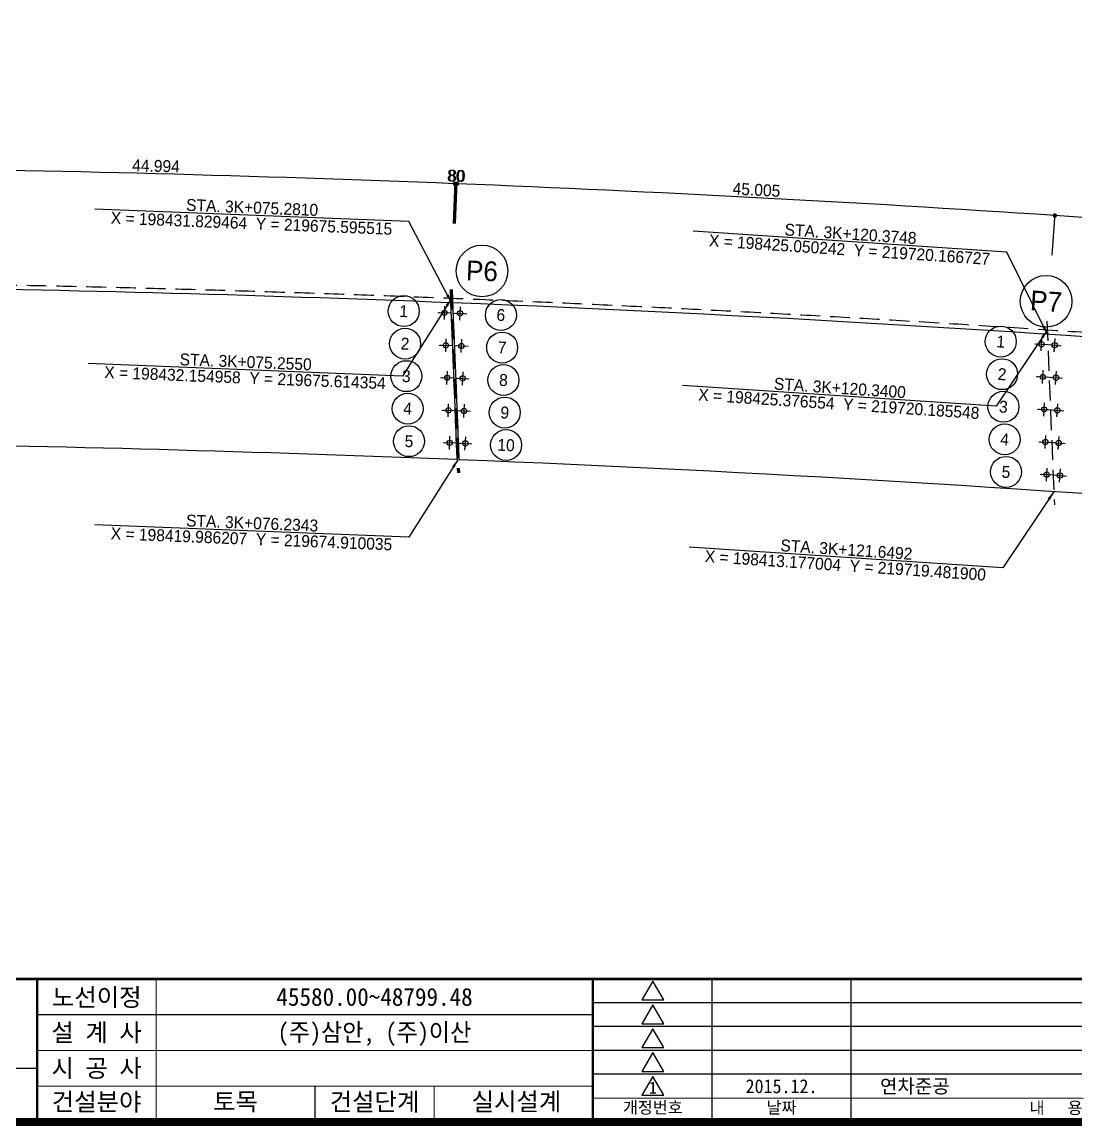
# Model space of a CAD drawing. Header units: feet. Extents: x 0 to 252300, y 0 to 178200.
# Drawn here: x 45368 to 124993, y 5700 to 89100 of the extents above; entities that cross this region are included whole.
import ezdxf
from ezdxf.enums import TextEntityAlignment as Align

# ---------------------------------------------------------------- set-up
doc = ezdxf.new("R2010")
doc.units = ezdxf.units.FT
doc.header["$LTSCALE"] = 3000
doc.header["$MEASUREMENT"] = 0
doc.linetypes.add('A-DASHD01', pattern=[0.75, 0.5, -0.25])
for name, color, linetype in [('CS-CNTL', 1, 'A-DASHD01'), ('CS-CONC-LEAN', 3, 'CONTINUOUS'), ('CS-CONC-MAJR', 4, 'CONTINUOUS'), ('CS-DIML', 1, 'CONTINUOUS'), ('CS-DIMT', 3, 'CONTINUOUS'), ('CS-MISC', 3, 'CONTINUOUS'), ('CS-SYMB', 3, 'CONTINUOUS'), ('CX-BORD', 3, 'CONTINUOUS'), ('CX-BORD-LIN1', 4, 'CONTINUOUS'), ('CX-BORD-LIN2', 3, 'CONTINUOUS'), ('CX-BORD-TEX2', 7, 'CONTINUOUS'), ('CX-BORD-TEX3', 6, 'CONTINUOUS'), ('CZ-TEX2', 3, 'CONTINUOUS')]:
    doc.layers.add(name, color=color, linetype=linetype)
doc.styles.add('A_STANDARD', font='')
doc.styles.add('TB_TEXT', font='')
doc.styles.add('TB_WBTXT', font='')
doc.styles.add('TB_WMTXT', font='')
doc.styles.get('A_STANDARD').set_extended_font_data('Dotum')
doc.styles.get('TB_TEXT').set_extended_font_data('DotumChe')
doc.styles.get('TB_WBTXT').set_extended_font_data('Dotum')
doc.styles.get('TB_WMTXT').set_extended_font_data('DotumChe')

# ---------------------------------------------------------------- blocks, each defined once
blk = doc.blocks.new('CXBLKA1')
at = {"layer": 'CX-BORD-LIN1', "const_width": 2}
blk.add_lwpolyline([(796, -2.614797267597169e-12), (0, -3.410605131648481e-13), (0, 553.9999999999997), (795.9999999999998, 553.9999999999997)], close=True, dxfattribs=at)
at = {"layer": 'CX-BORD-LIN1'}
for points, const_width in [([(796, 36.0000000000008), (0, 35.99999999999852)], 0.6), ([(130, -5.684341886080801e-13), (130, 35.99999999999886)], 0.6), ([(160.0000000000001, -7.958078640513122e-13), (160.0000000000001, 35.99999999999898)], 0.3), ([(270, 0), (270, 35.99999999999932)], 0.6), ([(300, 5.684341886080801e-14), (300, 35.99999999999937)], 0.3), ([(335, 5.684341886080801e-14), (335, 35.99999999999949)], 0.3), ([(558, 5.999999999999886), (270, 5.999999999998977)], 0.2)]:
    blk.add_lwpolyline(points, dxfattribs=dict(at, const_width=const_width))
for points in [[(285.0839848587444, 35.46565633293648), (282.3404163795552, 30.71365633293647), (287.8275533379334, 30.71365633293647)], [(285.0839848587444, 29.46565633293631), (282.3404163795552, 24.71365633293624), (287.8275533379334, 24.71365633293624)], [(285.0839848587444, 23.46565633293631), (282.3404163795552, 18.71365633293624), (287.8275533379334, 18.71365633293624)], [(285.0839848587444, 17.46565633293631), (282.3404163795552, 12.7136563329363), (287.8275533379334, 12.7136563329363)], [(285.0839848587444, 11.46565633293631), (282.3404163795552, 6.713656332936296), (287.8275533379334, 6.713656332936296)]]:
    blk.add_lwpolyline(points, close=True, dxfattribs=at)
at = {"layer": 'CX-BORD-LIN2'}
blk.add_line((558, 30), (270, 29.99999999999909), dxfattribs=at)
at = {"layer": 'CX-BORD-LIN2', "const_width": 0.3}
for points in [[(270, 26.99999999999909), (130, 26.99999999999886)], [(270, 17.99999999999909), (130, 17.99999999999886)], [(130, 13.49999999999909), (0, 13.49999999999886)], [(270, 8.99999999999909), (130, 8.999999999998863)], [(200.0000000000001, -1.193711796076968e-12), (200.0000000000001, 8.999999999998977)], [(230.0000000000001, -1.13686837721616e-12), (230.0000000000001, 8.999999999999034)]]:
    blk.add_lwpolyline(points, dxfattribs=at)
at = {"layer": 'CX-BORD-LIN2'}
for points in [[(558, 23.99999999999989), (270, 23.99999999999898)], [(558, 18.00000000000102), (270, 18.00000000000006)], [(558, 12.00000000000102), (270, 12.00000000000006)]]:
    blk.add_lwpolyline(points, dxfattribs=at)
at = {"layer": 'CX-BORD-LIN1', "style": 'TB_TEXT'}
for tag, height, p in [('TR_RNUM5', 3, (285.1051166181959, 32.63656332936267)), ('TR_RDAT5', 3.5, (317.5, 32.99999999999977)), ('TR_DGN5', 3.5, (451.1184542177598, 32.99999999999977)), ('TR_CHK5', 3.5, (491.1184542177598, 32.99999999999977)), ('TR_APP5', 3.5, (531.1184542177598, 33)), ('TR_RNUM4', 3, (285.1051166181959, 26.6365633293625)), ('TR_RDAT4', 3.5, (317.5, 26.9999999999996)), ('TR_DGN4', 3.5, (451.1184542177598, 26.9999999999996)), ('TR_CHK4', 3.5, (491.1184542177598, 26.9999999999996)), ('TR_APP4', 3.5, (531.1184542177598, 26.99999999999983)), ('TR_RDAT3', 3.5, (317.5, 21.00000000000068)), ('TR_DGN3', 3.5, (451.1184542177598, 21.00000000000068)), ('TR_CHK3', 3.5, (491.1184542177598, 21.00000000000068)), ('TR_APP3', 3.5, (531.1184542177598, 21.00000000000091)), ('TR_RNUM3', 3, (285.1051166181959, 20.63656332936364)), ('TR_RDAT2', 3.5, (317.5, 15.00000000000068)), ('TR_DGN2', 3.5, (451.1184542177598, 15.00000000000068)), ('TR_CHK2', 3.5, (491.1184542177598, 15.00000000000068)), ('TR_APP2', 3.5, (531.1184542177598, 15.00000000000091)), ('TR_RNUM2', 3, (285.1051166181959, 14.63656332936364)), ('TR_RNUM1', 3, (285.1051166181959, 8.636563329362502)), ('TR_RDAT1', 3.5, (317.5, 8.999999999999602)), ('TR_DGN1', 3.5, (451.1184542177598, 8.999999999999602)), ('TR_CHK1', 3.5, (491.1184542177598, 8.999999999999602)), ('TR_APP1', 3.5, (531.1184542177598, 8.99999999999983))]:
    blk.add_attdef(tag, text='', height=height, dxfattribs=at).set_placement(p, align=Align.MIDDLE_CENTER)
for tag, p in [('TR_RCON5', (342.3033138082338, 32.99999999999977)), ('TR_RCON4', (342.3033138082338, 26.9999999999996)), ('TR_RCON3', (342.3033138082338, 21.00000000000068)), ('TR_RCON2', (342.3033138082338, 15.00000000000068)), ('TR_RCON1', (342.3033138082338, 8.999999999999602))]:
    blk.add_attdef(tag, text='', height=3.5, dxfattribs=at).set_placement(p, align=Align.MIDDLE_LEFT)
at = {"layer": 'CX-BORD-LIN2', "style": 'TB_TEXT'}
blk.add_attdef('TD_VERSION', text='', height=3, rotation=90, dxfattribs=at).set_placement((800.499999405456, 48.01489921212237), align=Align.MIDDLE_CENTER)
at = {"layer": 'CX-BORD-TEX2', "style": 'TB_WMTXT'}
for tag, height, p in [('TB_CNAME', 5, (15.34476638720094, 531.8324131479245)), ('TB_CSCOP', 4, (16.63456755316179, 523.8324131479245))]:
    blk.add_attdef(tag, text='', height=height, dxfattribs=at).set_placement(p, align=Align.BOTTOM_LEFT)
at = {"layer": 'CX-BORD-TEX2', "style": 'TB_WBTXT'}
for tag, height, p in [('TB_MTITIL', 10, (397.9999999999999, 533.3264135606181)), ('TB_STITL', 7, (397.9999999999999, 518.3264135606181))]:
    blk.add_attdef(tag, text='', height=height, dxfattribs=at).set_placement(p, align=Align.MIDDLE_CENTER)
at = {"layer": 'CX-BORD-TEX3', "style": 'TB_TEXT'}
for s, height, p in [('노선이정', 4.500000000000001, (145.0338518561471, 31.45595740059105)), ('설 계 사', 4.500000000000001, (145.0000000000001, 22.58754437093)), ('시 공 사', 4.500000000000001, (145.0000000000001, 13.59273296473054)), ('건설분야', 4.500000000000001, (145, 5.125020286179335)), ('건설단계', 4.500000000000001, (215.0000000000001, 5.125020286178881)), ('개정번호', 3, (285.081636885472, 3.661999999999921)), ('날짜', 3, (317.5, 3.661999999999921)), ('내   용', 3, (386.6435256798582, 3.584115170363475))]:
    blk.add_text(s, height=height, dxfattribs=at).set_placement(p, align=Align.MIDDLE)
for tag, height, p in [('TD_LNDST', 4.500000000000001, (215, 31.49999999999909)), ('TD_DSECT', 4.500000000000001, (605.5, 31.50000000000023)), ('TD_DDIST', 4.500000000000001, (654.5, 31.50000000000034)), ('TD_DNAME_TOP', 4.500000000000001, (755, 27.95701132476654)), ('TD_CSECT', 4.500000000000001, (605.5, 22.50000000000023)), ('TD_CDIST', 4.500000000000001, (654.5, 22.50000000000028)), ('TD_DNAME_MAIN', 4.500000000000001, (755, 21.47309584254879)), ('TD_DNAME_BOT', 3, (755, 15.24894304459792)), ('TD_CCOMP', 4.500000000000001, (215.0000000000001, 13.59273296473054)), ('TD_HSCAL', 4.500000000000001, (620.8841087955549, 13.74838269424743)), ('TD_VSCAL', 4.500000000000001, (656.8614607241562, 13.74838269424743)), ('TD_FIELD', 4.500000000000001, (180, 5.125020286179335)), ('TD_CSTEP', 4.500000000000001, (250.7440000000001, 5.125020286178881)), ('TD_DWGCODE', 4.500000000000001, (637, 4.79080374170087)), ('TD_DWGNO', 4.500000000000001, (755, 5.001673382306194))]:
    blk.add_attdef(tag, text='', height=height, dxfattribs=at).set_placement(p, align=Align.MIDDLE_CENTER)
for tag, height, width, p in [('TD_DCOMP', 4.500000000000001, 0.95, (215.0000000000001, 22.58754437093)), ('TD_CNAME', 5, 0.78, (65, 7.595640316786557))]:
    blk.add_attdef(tag, text='', height=height, dxfattribs=dict(at, width=width)).set_placement(p, align=Align.MIDDLE_CENTER)
blk = doc.blocks.new('CXDIMDT2')
at = {"layer": 'CS-MISC', "const_width": 0.5}
blk.add_lwpolyline([(0.25, 0, 1), (-0.25, 0, 1)], format="xyb", close=True, dxfattribs=at)

msp = doc.modelspace()

# ---------------------------------------------------------------- linework, layer by layer
at = {"layer": 'CS-CNTL', "linetype": 'A-DASHD01'}
for p, q in [((77701.67097948666, 68896.47750766913), (78258.02161748661, 55038.17440866912)), ((77701.67097948666, 68896.47750766913), (78258.02161748661, 55038.17440866912)), ((77861.5445464867, 68890.12831966911), (78417.89940648666, 55031.72007366916)), ((77861.5445464867, 68890.12831966911), (78417.89940648666, 55031.72007366916)), ((122801.8133614867, 66507.34978466912), (123362.3522694866, 52614.18529066915)), ((122801.8133614867, 66507.34978466912), (123362.3522694866, 52614.18529066915))]:
    msp.add_line(p, q, dxfattribs=at)
at = {"layer": 'CS-CNTL'}
for p, q in [((77781.60783748666, 68893.30479366914), (78337.96058648662, 55034.94913666911)), ((122801.8133614867, 66507.34978466912), (123362.3522694866, 52614.18529066915))]:
    msp.add_line(p, q, dxfattribs=at)
msp.add_arc((10294.53095948673, -1630442.138866331), 1700000, 83.06798585705698, 89.2430890505616, dxfattribs=at)
msp.add_arc((10294.53095948673, -1630442.138866331), 1700000, 83.06798585705698, 89.2430890505616, dxfattribs=at)
msp.add_arc((10294.53095948673, -1630442.138866331), 1700000, 83.06798585705698, 89.2430890505616, dxfattribs=at)
at = {"layer": 'CS-CONC-LEAN'}
for p, q in [((77276.40044148662, 66636.52203366911), (77302.89483948669, 67636.17099566915)), ((78436.12672048667, 66590.34656666912), (78489.18480848672, 67588.93799466913)), ((76789.82315948664, 67149.59371366916), (77789.47212148667, 67123.0993156691)), ((77963.36005048663, 67116.17132466909), (78961.95147848665, 67063.11323666916)), ((77374.59740448673, 64180.72129966912), (77401.18805548665, 65180.36770566914)), ((78535.22439448663, 64134.38735066913), (78588.41757948673, 65132.97159166913)), ((122365.3565304867, 64256.25790466915), (122418.4146174866, 65254.8493316691)), ((123350.0981144867, 64190.85020266916), (123429.5808654866, 65187.68644366914)), ((76888.06952748669, 64693.83982866915), (77887.7159334867, 64667.24917766912)), ((78062.52886748663, 64660.27606366912), (79061.11310748663, 64607.08287866914)), ((121892.5898604867, 64782.08266166912), (122891.1812874867, 64729.02457466914)), ((122891.4213694867, 64729.00969866914), (123888.2576104867, 64649.5269476691)), ((77472.79523348669, 61724.91062166914), (77499.48236348666, 62724.55445666914)), ((78634.33469648671, 61678.3992796691), (78687.66349448671, 62676.97628666915)), ((122464.1135744867, 61794.35690666916), (122517.3067584867, 62792.94114666915)), ((123449.8833724867, 61728.72385166911), (123529.5395524867, 62725.5462496691)), ((76986.31688048667, 62238.07610366913), (77985.96071648668, 62211.38897366909)), ((78161.71059248666, 62204.35218266916), (79160.28759948665, 62151.02338366915)), ((121991.4180464867, 62320.24561966915), (122990.0022864867, 62267.05243466917)), ((122991.3002634867, 62266.9631406691), (123988.1226614867, 62187.30696166912)), ((77570.98590248672, 59269.06911766913), (77597.76979348669, 60268.71036466915)), ((78733.43801448669, 59222.38038166909), (78786.90235648665, 60220.95014066913)), ((122562.8652964866, 59332.40519366914), (122616.1940954867, 60330.98220066912)), ((123549.6822324867, 59266.55870766914), (123629.5123644867, 60263.36718966911)), ((77084.55722448672, 59782.28168566915), (78084.19847148668, 59755.49779566913)), ((78260.88530548662, 59748.39743266912), (79259.45506548672, 59694.93308966915)), ((122090.2411924866, 59858.35809666914), (123088.8181994867, 59805.02929766913)), ((123091.1930574867, 59804.87801466911), (124088.0015394867, 59725.04788266914)), ((77669.18839548668, 56813.20869366912), (77696.06921448663, 57812.84733966913)), ((78832.55189148663, 56766.35253866913), (78886.15251948661, 57764.91499166912)), ((122661.6299394867, 56870.42460966913), (122715.0942824867, 57868.99436866911)), ((123649.4846694866, 56804.35379666911), (123729.4894214866, 57801.14827866916)), ((77182.80948248669, 57326.46842666913), (78182.44812748674, 57299.58760666911)), ((78360.07097848668, 57292.43407866912), (79358.63343148667, 57238.83345066913)), ((122189.0772314867, 57396.44166066911), (123187.6469904867, 57342.97731766914)), ((123191.0898044866, 57342.75341366912), (124187.8842864867, 57262.74866266915)), ((122760.3881704867, 54408.40326866909), (122813.9887984867, 55406.96572166914)), ((123749.2918664867, 54342.09915166913), (123829.4714974867, 55338.87958166911)), ((122287.9072584866, 54934.48480866913), (123286.4697114867, 54880.88418066915)), ((123290.9914664867, 54880.57918266911), (124287.7718974866, 54800.39955066913))]:
    msp.add_line(p, q, dxfattribs=at)
for centre in [(77289.64764048671, 67136.34651466913), (78462.65576448664, 67089.64228066913), (77387.8927304867, 64680.54450266913), (78561.82098748675, 64633.67947166914), (122391.8855744867, 64755.5536186691), (123389.8394904867, 64689.26832266914), (77486.13879848667, 62224.73253866914), (78660.99909548671, 62177.68778366916), (122490.7101664867, 62293.64902666915), (123489.7114624868, 62227.13505066914), (77584.37784748664, 59768.88974066911), (78760.17018548667, 59721.66526166914), (122589.5296954866, 59831.69369666913), (123589.5972984866, 59764.96294866916), (122688.3621104867, 57369.70948866912), (77682.62880548672, 57313.02801666915), (78859.35220548674, 57265.63376466912), (123689.4870454867, 57302.75103766914), (122787.1884844867, 54907.68449466914), (123789.3816814866, 54840.48936666915)]:
    msp.add_circle(centre, 200, dxfattribs=at)
for points in [[(77302.89483948669, 67636.17099566915), (77248.93823148671, 67487.54837066913), (77302.89483948669, 67636.17099566915), (77348.9031274867, 67484.89893166913)], [(78489.18480848672, 67588.93799466913), (78431.29652348673, 67441.80218466913), (78489.18480848672, 67588.93799466913), (78531.15566648671, 67436.49637666915)], [(76789.82315948664, 67149.59371366916), (76938.4457834867, 67095.63710566913), (76789.82315948664, 67149.59371366916), (76941.09522348666, 67195.60200166918)], [(77276.40044148662, 66636.52203366911), (77230.39215348673, 66787.79409766913), (77276.40044148662, 66636.52203366911), (77330.35704948672, 66785.14465766912)], [(77789.47212148667, 67123.0993156691), (77638.20005748665, 67077.09102766914), (77789.47212148667, 67123.0993156691), (77640.8494964866, 67177.05592366913)], [(77963.36005048663, 67116.17132466909), (78110.49586048664, 67058.2830406691), (77963.36005048663, 67116.17132466909), (78115.80166948668, 67158.14218266914)], [(78436.12672048667, 66590.34656666912), (78394.15586248669, 66742.78818566917), (78436.12672048667, 66590.34656666912), (78494.01500548667, 66737.48237666913)], [(78961.95147848665, 67063.11323666916), (78809.50985948672, 67021.14237866917), (78961.95147848665, 67063.11323666916), (78814.81566848664, 67121.00152166915)], [(77401.18805548665, 65180.36770566914), (77347.21713848668, 65031.75027766911), (77401.18805548665, 65180.36770566914), (77447.1817784867, 65029.0912126691)], [(78588.41757948673, 65132.97159166913), (78530.50938948663, 64985.84361466911), (78588.41757948673, 65132.97159166913), (78630.36781448661, 64980.52429666911)], [(122418.4146174866, 65254.8493316691), (122360.5263334867, 65107.7135226691), (122418.4146174866, 65254.8493316691), (122460.3854764868, 65102.40771366912)], [(123429.5808654866, 65187.68644366914), (123367.8166404867, 65042.13514466916), (123429.5808654866, 65187.68644366914), (123467.5002644868, 65034.18686966912)], [(76888.06952748669, 64693.83982866915), (77036.68695548666, 64639.86891066912), (76888.06952748669, 64693.83982866915), (77039.34602048667, 64739.83355066914)], [(77374.59740448673, 64180.72129966912), (77328.60368248669, 64331.99779266911), (77374.59740448673, 64180.72129966912), (77428.56832248671, 64329.33872766915)], [(77887.7159334867, 64667.24917766912), (77736.43944048672, 64621.25545466912), (77887.7159334867, 64667.24917766912), (77739.09850548673, 64721.22009566909)], [(78062.52886748663, 64660.27606366912), (78209.65684348671, 64602.36787366914), (78062.52886748663, 64660.27606366912), (78214.97616248671, 64702.22629766911)], [(78535.22439448663, 64134.38735066913), (78493.27416048665, 64286.83464666916), (78535.22439448663, 64134.38735066913), (78593.13258448662, 64281.51532766916)], [(79061.11310748663, 64607.08287866914), (78908.66581248667, 64565.13264466909), (79061.11310748663, 64607.08287866914), (78913.98513048666, 64664.99106866913)], [(121892.5898604867, 64782.08266166912), (122039.7256704867, 64724.19437766913), (121892.5898604867, 64782.08266166912), (122045.0314784867, 64824.05352066911)], [(122365.3565304867, 64256.25790466915), (122323.3856724866, 64408.69952266914), (122365.3565304867, 64256.25790466915), (122423.2448144867, 64403.39371366909)], [(122891.1812874867, 64729.02457466914), (122738.7396694866, 64687.05371566914), (122891.1812874867, 64729.02457466914), (122744.0454784867, 64786.91285866912)], [(122891.4213694867, 64729.00969866914), (123036.9726674866, 64667.24547366909), (122891.4213694867, 64729.00969866914), (123044.9209434867, 64766.92909766914)], [(123350.0981144867, 64190.85020266916), (123312.1787154867, 64344.34977566911), (123350.0981144867, 64190.85020266916), (123411.8623394867, 64336.40150066913)], [(123888.2576104867, 64649.5269476691), (123734.7580364867, 64611.60754766915), (123888.2576104867, 64649.5269476691), (123742.7063124867, 64711.29117266909)], [(77499.48236348666, 62724.55445666914), (77445.49710248667, 62575.94223766914), (77499.48236348666, 62724.55445666914), (77545.46148548671, 62573.27352466912)], [(78687.66349448671, 62676.97628666915), (78629.73532448662, 62529.85617566912), (78687.66349448671, 62676.97628666915), (78729.59302548668, 62524.52329566912)], [(122517.3067584867, 62792.94114666915), (122459.3985694867, 62645.81316966913), (122517.3067584867, 62792.94114666915), (122559.2569934867, 62640.49385166913)], [(123529.5395524867, 62725.5462496691), (123467.7500054867, 62580.00569966913), (123529.5395524867, 62725.5462496691), (123567.4322454866, 62572.04008166917)], [(76986.31688048667, 62238.07610366913), (77134.92909948668, 62184.09084266913), (76986.31688048667, 62238.07610366913), (77137.5978124867, 62284.05522566912)], [(77472.79523348669, 61724.91062166914), (77426.81611148664, 61876.1915526691), (77472.79523348669, 61724.91062166914), (77526.78049448668, 61873.52283966914)], [(77985.96071648668, 62211.38897366909), (77834.67978448665, 62165.40985166916), (77985.96071648668, 62211.38897366909), (77837.34849748667, 62265.37423566915)], [(78161.71059248666, 62204.35218266916), (78308.83070348669, 62146.42401266913), (78161.71059248666, 62204.35218266916), (78314.16358348669, 62246.28171266912)], [(78634.33469648671, 61678.3992796691), (78592.40516548674, 61830.85227066913), (78634.33469648671, 61678.3992796691), (78692.26286648668, 61825.51939066913)], [(79160.28759948665, 62151.02338366915), (79007.83460848662, 62109.09385366912), (79160.28759948665, 62151.02338366915), (79013.16748848674, 62208.95155466913)], [(121991.4180464867, 62320.24561966915), (122138.5460234866, 62262.33742966916), (121991.4180464867, 62320.24561966915), (122143.8653414866, 62362.19585366914)], [(122464.1135744867, 61794.35690666916), (122422.1633394867, 61946.80420166912), (122464.1135744867, 61794.35690666916), (122522.0217634867, 61941.48488366912)], [(122990.0022864867, 62267.05243466917), (122837.5549914867, 62225.10219966911), (122990.0022864867, 62267.05243466917), (122842.8743094867, 62324.96062366915)], [(122991.3002634867, 62266.9631406691), (123136.8408144867, 62205.17359366914), (122991.3002634867, 62266.9631406691), (123144.8064324867, 62304.85583366913)], [(123449.8833724867, 61728.72385166911), (123411.9906794867, 61882.23002066911), (123449.8833724867, 61728.72385166911), (123511.6729194866, 61874.2644026691)], [(123988.1226614867, 62187.30696166912), (123834.6164924867, 62149.41426866915), (123988.1226614867, 62187.30696166912), (123842.5821104867, 62249.09650866914)], [(77597.76979348669, 60268.71036466915), (77543.7701474867, 60120.10337166913), (77597.76979348669, 60268.71036466915), (77643.73427148664, 60117.42498266912)], [(78786.90235648665, 60220.95014066913), (78728.95421748667, 60073.83789366914), (78786.90235648665, 60220.95014066913), (78828.81119348668, 60068.49145966914)], [(122616.1940954867, 60330.98220066912), (122558.2659244867, 60183.86208966916), (122616.1940954867, 60330.98220066912), (122658.1236254866, 60178.52920966916)], [(123629.5123644867, 60263.36718966911), (123567.6974204867, 60117.83742366912), (123629.5123644867, 60263.36718966911), (123667.3782684867, 60109.85441066913)], [(77084.55722448672, 59782.28168566915), (77233.16421648674, 59728.28203966911), (77084.55722448672, 59782.28168566915), (77235.84260548675, 59828.24616466911)], [(77570.98590248672, 59269.06911766913), (77525.02142448665, 59420.3544986691), (77570.98590248672, 59269.06911766913), (77624.9855484867, 59417.67610966915)], [(78084.19847148668, 59755.49779566913), (77932.91308948665, 59709.53331666911), (78084.19847148668, 59755.49779566913), (77935.59147948667, 59809.49744166911)], [(78260.88530548662, 59748.39743266912), (78407.99755248672, 59690.44929366914), (78260.88530548662, 59748.39743266912), (78413.34398648667, 59790.30626866914)], [(78733.43801448669, 59222.38038166909), (78691.52917748666, 59374.83906266914), (78733.43801448669, 59222.38038166909), (78791.38615348667, 59369.49262866913)], [(79259.45506548672, 59694.93308966915), (79106.99638448667, 59653.02425366914), (79259.45506548672, 59694.93308966915), (79112.34281848674, 59752.88122966915)], [(122090.2411924866, 59858.35809666914), (122237.3613034866, 59800.42992666911), (122090.2411924866, 59858.35809666914), (122242.6941834866, 59900.2876266691)], [(122562.8652964866, 59332.40519366914), (122520.9357664867, 59484.85818466911), (122562.8652964866, 59332.40519366914), (122620.7934664867, 59479.52530466911)], [(123088.8181994867, 59805.02929766913), (122936.3652084867, 59763.09976766916), (123088.8181994867, 59805.02929766913), (122941.6980884867, 59862.9574676691)], [(123091.1930574867, 59804.87801466911), (123236.7228234867, 59743.06307066913), (123091.1930574867, 59804.87801466911), (123244.7058364867, 59842.74391866912)], [(123549.6822324867, 59266.55870766914), (123511.8163284867, 59420.07148666913), (123549.6822324867, 59266.55870766914), (123611.4971764866, 59412.08847366914)], [(124088.0015394867, 59725.04788266914), (123934.4887604867, 59687.18197866913), (124088.0015394867, 59725.04788266914), (123942.4717734867, 59786.86282666912)], [(77696.06921448663, 57812.84733966913), (77642.05515948671, 57664.24558366911), (77696.06921448663, 57812.84733966913), (77742.01902448665, 57661.5575016691)], [(78886.15251948661, 57764.91499166912), (78828.18430248671, 57617.81065466913), (78886.15251948661, 57764.91499166912), (78928.04054748663, 57612.45059166913)], [(122715.0942824867, 57868.99436866911), (122657.1461424867, 57721.88212166913), (122715.0942824867, 57868.99436866911), (122757.0031184867, 57716.53568766912)], [(123729.4894214866, 57801.14827866916), (123667.6489844867, 57655.62934466911), (123729.4894214866, 57801.14827866916), (123767.3284324866, 57647.6288696691)], [(77182.80948248669, 57326.46842666913), (77331.41123848665, 57272.45437066915), (77182.80948248669, 57326.46842666913), (77334.09932048665, 57372.41823566915)], [(77669.18839548668, 56813.20869366912), (77623.23858548666, 56964.49853166915), (77669.18839548668, 56813.20869366912), (77723.20245048671, 56961.81044966914)], [(78182.44812748674, 57299.58760666911), (78031.15829048667, 57253.6377976691), (78182.44812748674, 57299.58760666911), (78033.84637148667, 57353.60166166915)], [(78360.07097848668, 57292.43407866912), (78507.17531548673, 57234.4658616691), (78360.07097848668, 57292.43407866912), (78512.53537848662, 57334.32210766914)], [(78832.55189148663, 56766.35253866913), (78790.66386248672, 56918.81693766912), (78832.55189148663, 56766.35253866913), (78890.52010848664, 56913.45687466912)], [(79358.63343148667, 57238.83345066913), (79206.16903248662, 57196.94542266912), (79358.63343148667, 57238.83345066913), (79211.52909548674, 57296.80166766915)], [(122189.0772314867, 57396.44166066911), (122336.1894774867, 57338.49352066912), (122189.0772314867, 57396.44166066911), (122341.5359124867, 57438.35049666913)], [(122661.6299394867, 56870.42460966913), (122619.7211024866, 57022.88329066912), (122661.6299394867, 56870.42460966913), (122719.5780784867, 57017.53685666912)], [(123187.6469904867, 57342.97731766914), (123035.1883094867, 57301.06848066911), (123187.6469904867, 57342.97731766914), (123040.5347434867, 57400.92545666912)], [(123191.0898044866, 57342.75341366912), (123336.6087394867, 57280.91297666915), (123191.0898044866, 57342.75341366912), (123344.6092144867, 57380.59242466913)], [(123649.4846694866, 56804.35379666911), (123611.6456584866, 56957.87320666912), (123649.4846694866, 56804.35379666911), (123711.3251064867, 56949.87273166911)], [(124187.8842864867, 57262.74866266915), (124034.3648764867, 57224.90965066914), (124187.8842864867, 57262.74866266915), (124042.3653514867, 57324.58909866912)], [(122813.9887984867, 55406.96572166914), (122756.0205824866, 55259.86138466914), (122813.9887984867, 55406.96572166914), (122855.8768274867, 55254.50132166914)], [(123829.4714974867, 55338.87958166911), (123767.6055314867, 55193.37149866915), (123829.4714974867, 55338.87958166911), (123867.2835744866, 55185.3535356691)], [(122287.9072584866, 54934.48480866913), (122435.0115944867, 54876.51659166912), (122287.9072584866, 54934.48480866913), (122440.3716574867, 54976.37283766916)], [(122760.3881704867, 54408.40326866909), (122718.5001424866, 54560.86766766914), (122760.3881704867, 54408.40326866909), (122818.3563874867, 54555.50760466914)], [(123286.4697114867, 54880.88418066915), (123134.0053124867, 54838.99615266913), (123286.4697114867, 54880.88418066915), (123139.3653744867, 54938.85239766916)], [(123290.9914664867, 54880.57918266911), (123436.4995494867, 54818.7132166691), (123290.9914664867, 54880.57918266911), (123444.5175124867, 54918.39125966915)], [(123749.2918664867, 54342.09915166913), (123711.4797894867, 54495.62519766914), (123749.2918664867, 54342.09915166913), (123811.1578324867, 54487.60723466915)], [(124287.7718974866, 54800.39955066913), (124134.2458514867, 54762.58747466916), (124287.7718974866, 54800.39955066913), (124142.2638144867, 54862.26551766915)]]:
    msp.add_solid(points, dxfattribs=at)
at = {"layer": 'CS-CONC-MAJR'}
for p, q in [((77741.9123614867, 67894.09296966915), (77979.84531648667, 61967.35041066917)), ((77901.78623248672, 67887.73623466917), (78139.72099248669, 61960.9487076691)), ((77979.84531648667, 61967.35041066917), (78217.77827148663, 56040.60785066913)), ((78139.72099248669, 61960.9487076691), (78377.65575248667, 56034.16117966914))]:
    msp.add_line(p, q, dxfattribs=at)
for radius, start, end in [(1699675, 87.72576213757952, 89.24250702625493), (1699675, 83.16733195147569, 87.72036855301437), (1687850, 87.69365371566731, 89.22117759009119), (1687850, 83.10267762782537, 87.68822209986182)]:
    msp.add_arc((10294.53095948673, -1630442.138866331), radius, start, end, dxfattribs=at)
at = {"layer": 'CS-DIML'}
for p, q in [((77953.94546548673, 73890.40182366915), (78078.89726248663, 77037.92260166915)), ((78034.1492754867, 73887.21596366912), (78159.24919048673, 77034.73085866915)), ((78114.3529344867, 73884.02632966911), (78239.60096748662, 77031.5353336691)), ((74598.76659548667, 74023.75716166914), (50857.51139148674, 74967.36794966913)), ((123204.8473634867, 71491.60428466916), (123413.3674484866, 74634.69501966913)), ((77821.84937148669, 67890.91648366913), (74598.76659548667, 74023.75716166914)), ((119783.0350064867, 71718.61506566912), (96075.15059848665, 73291.45228166913)), ((122842.3569074867, 65502.46297066909), (119783.0350064867, 71718.61506566912)), ((77808.77085648663, 68216.69309866911), (74109.11697548674, 62359.00084566913)), ((122829.1802254866, 65829.05192666914), (118975.4960934867, 60071.5250286691)), ((74109.11697548674, 62359.00084566913), (50367.86177048669, 63302.61163366912)), ((118975.4960934867, 60071.5250286691), (95267.61168548674, 61644.36224366911)), ((78297.71708648663, 56037.38640966912), (74598.06320448662, 50179.69415766915)), ((123321.8051834867, 53619.15983466915), (119468.1210524867, 47861.6329356691)), ((74598.06320448662, 50179.69415766915), (50856.80800048669, 51123.30494566914)), ((119468.1210524867, 47861.6329356691), (95760.23664448666, 49434.47015166911))]:
    msp.add_line(p, q, dxfattribs=at)
for start, end in [(87.72663827892734, 89.2430890505616), (87.72394201152899, 87.72663827892734), (87.72124573914965, 87.72394201152899), (86.20442423623491, 87.72124573914965), (84.68804087717045, 86.20442423623491)]:
    msp.add_arc((10294.53095948673, -1630442.138866331), 1708675, start, end, dxfattribs=at)
for points in [[(77821.84937148669, 67890.91648366913), (77612.18138748663, 68526.32134366914), (77821.84937148669, 67890.91648366913), (77417.43754048669, 68423.97470766917)], [(77808.77085648663, 68216.69309866911), (77363.32809848664, 67717.41286766913), (77808.77085648663, 68216.69309866911), (77549.33480848675, 67599.9330666691)], [(122842.3569074867, 65502.46297066909), (122649.6119884867, 66143.20425666915), (122842.3569074867, 65502.46297066909), (122452.2226484867, 66046.05772666913)], [(122829.1802254866, 65829.05192666914), (122370.6544534867, 65341.75928666914), (122829.1802254866, 65829.05192666914), (122553.4804864867, 65219.38836866914)], [(78297.71708648663, 56037.38640966912), (77852.27432748675, 55538.10617966909), (78297.71708648663, 56037.38640966912), (78038.28103848663, 55420.6263776691)], [(123321.8051834867, 53619.15983466915), (122863.2794124867, 53131.86719466915), (123321.8051834867, 53619.15983466915), (123046.1054454867, 53009.49627666915)]]:
    msp.add_solid(points, dxfattribs=at)
at = {"layer": 'CS-SYMB'}
for centre in [(74209.57949348667, 67258.7657176691), (81542.72391148668, 66967.2230786691), (74307.82458348665, 64802.96370566916), (119316.1467824867, 64959.6054156691), (81641.88913448667, 64511.26026866911), (74406.07065148675, 62347.15174166911), (119414.9713744867, 62497.70082466915), (81741.06724248664, 62055.26858066913), (74504.30970148672, 59891.30894366914), (119513.7909044867, 60035.74549466913), (81840.23833248671, 59599.24605866912), (74602.56065848668, 57435.44721866911), (119612.6233194866, 57573.76128666912), (81939.42035148665, 57143.21456266911), (119711.4496934867, 55111.73629266914)]:
    msp.add_circle(centre, 1170, dxfattribs=at)
at = {"layer": 'CZ-TEX2'}
for centre in [(80119.54441148671, 70296.78327666916), (122741.3429874867, 68006.13039966911)]:
    msp.add_circle(centre, 1950, dxfattribs=at)

# ---------------------------------------------------------------- block references
at = {"layer": 'CS-SYMB', "xscale": 330.0000000000001, "yscale": 330.0000000000001, "zscale": 330.0000000000001, "rotation": 5.611486999999999}
for p in [(78072.94717648672, 76888.04065966915), (78072.94717648672, 76888.04065966915), (78153.29205148667, 76884.84919666912), (78153.29205148667, 76884.84919666912), (78233.63677548664, 76881.65395266918), (78233.63677548664, 76881.65395266918), (123403.4379214867, 74485.02403266914), (123403.4379214867, 74485.02403266914)]:
    msp.add_blockref('CXDIMDT2', p, dxfattribs=at)
at = {"layer": 'CX-BORD'}
ref = msp.add_blockref('CXBLKA1', (7500, 6000.000000000102), dxfattribs=dict(at, xscale=300, yscale=300, zscale=300))
ref.add_attrib('TD_FIELD', '토목', dxfattribs={"layer": 'CX-BORD-TEX3', "height": 1350, "style": 'TB_TEXT'}).set_placement((61500, 7537.506085854126), align=Align.MIDDLE_CENTER)
ref.add_attrib('TD_CSTEP', '실시설계', dxfattribs={"layer": 'CX-BORD-TEX3', "height": 1350, "style": 'TB_TEXT'}).set_placement((82723.19999999553, 7537.506085854126), align=Align.MIDDLE_CENTER)
ref.add_attrib('TD_DCOMP', '(주)삼안, (주)이산', dxfattribs={"layer": 'CX-BORD-TEX3', "height": 1350, "style": 'TB_TEXT', "width": 0.9499999999999998}).set_placement((72000, 12776.26331127818), align=Align.MIDDLE_CENTER)
ref.add_attrib('TD_LNDST', '45580.00~48799.48', dxfattribs={"layer": 'CX-BORD-TEX3', "height": 1350, "style": 'TB_TEXT'}).set_placement((72000, 15450.0000000001), align=Align.MIDDLE_CENTER)
ref.add_attrib('TR_RNUM1', '1', dxfattribs={"layer": 'CX-BORD-TEX3', "height": 900, "style": 'TB_TEXT'}).set_placement((93031.53498546034, 8590.968998808516), align=Align.MIDDLE_CENTER)
ref.add_attrib('TR_RDAT1', '2015.12.', dxfattribs={"layer": 'CX-BORD-TEX3', "height": 1050, "style": 'TB_TEXT'}).set_placement((102750, 8700.000000000102), align=Align.MIDDLE_CENTER)
ref.add_attrib('TR_RCON1', '연차준공', dxfattribs={"layer": 'CX-BORD-TEX3', "height": 1050, "style": 'TB_TEXT'}).set_placement((110190.9941424765, 8700.000000000102), align=Align.MIDDLE_LEFT)

# ---------------------------------------------------------------- texts
at = {"layer": 'CS-DIMT', "style": 'A_STANDARD'}
for s, rotation, p in [('44.994', 358.484864, (55477.63384248666, 77785.41267366911)), ('80', 357.72529, (78119.07324548671, 77036.32720266917)), ('80', 357.722594, (78199.4250974867, 77033.13356866915)), ('45.005', 356.9628349999999, (100834.4159264867, 75982.60598866915)), ('STA. 3K+075.2810', 357.723942, (62734.09613248671, 74645.44421766914)), ('STA. 3K+120.3748', 356.204424, (107939.0223304867, 72654.70466166915)), ('STA. 3K+075.2550', 357.723942, (62244.44651148666, 62980.68790066912)), ('STA. 3K+120.3400', 356.204424, (107131.4834174867, 61007.61462366913)), ('STA. 3K+076.2343', 357.723942, (62733.39274148666, 50801.38121266913)), ('STA. 3K+121.6492', 356.204424, (107624.1083764867, 48797.72253166913))]:
    msp.add_text(s, height=900, rotation=rotation, dxfattribs=at).set_placement(p, align=Align.CENTER)
for s, rotation, p in [('X = 198431.829464  Y = 219675.595515', 357.723942, (62722.1818544867, 74345.68089466915)), ('X = 198425.050242  Y = 219720.166727', 356.204424, (107919.1632744867, 72355.36268666916)), ('X = 198432.154958  Y = 219675.614354', 357.723942, (62232.53223448666, 62680.92457766912)), ('X = 198425.376554  Y = 219720.185548', 356.204424, (107111.6243614866, 60708.27264866914)), ('X = 198419.986207  Y = 219674.910035', 357.723942, (62721.47846348665, 50501.61788966914)), ('X = 198413.177004  Y = 219719.481900', 356.204424, (107604.2493204867, 48498.38055666914))]:
    msp.add_text(s, height=900, rotation=rotation, dxfattribs=at).set_placement(p, align=Align.TOP_CENTER)
at = {"layer": 'CS-SYMB', "style": 'A_STANDARD'}
for s, rotation, p in [('1', 357.723942, (74191.70807748672, 66809.12073266914)), ('6', 357.723942, (81524.85249448661, 66517.57809366914)), ('2', 357.723942, (74289.9531674867, 64353.31872066914)), ('1', 356.204424, (119286.3581984867, 64510.59245366912)), ('7', 357.723942, (81624.01771748671, 64061.61528366915)), ('3', 357.723942, (74388.19923548668, 61897.50675666914)), ('2', 356.204424, (119385.1827914867, 62048.68786266912)), ('8', 357.723942, (81723.19582648668, 61605.62359566911)), ('4', 357.723942, (74486.43828448665, 59441.66395866912)), ('9', 357.723942, (81822.36691548664, 59149.60107366915)), ('3', 356.204424, (119484.0023204867, 59586.73253266915)), ('5', 357.723942, (74584.6892414866, 56985.80223466916)), ('10', 357.723942, (81921.5489354867, 56693.56957766914)), ('4', 356.204424, (119582.8347354867, 57124.74832466914)), ('5', 356.204424, (119681.6611094867, 54662.72333066911))]:
    msp.add_text(s, height=900, rotation=rotation, dxfattribs=at).set_placement(p, align=Align.CENTER)
at = {"layer": 'CZ-TEX2', "style": 'A_STANDARD'}
for s, rotation, p in [('P6', 357.723942, (80089.75871748663, 69547.37496866914)), ('P7', 356.204424, (122691.6953484867, 67257.77546266915))]:
    msp.add_text(s, height=1500, rotation=rotation, dxfattribs=at).set_placement(p, align=Align.CENTER)

doc.saveas('drawing.dxf')
